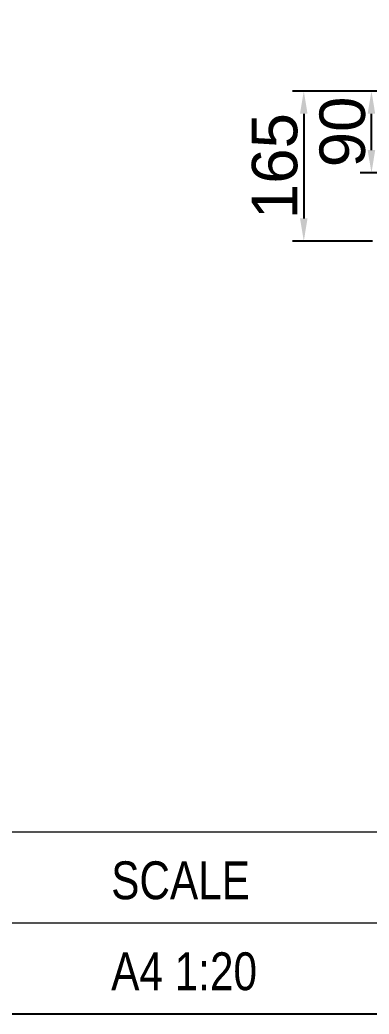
# Model space of a CAD drawing. Header units: millimetres. Extents: x 0 to 182016, y 11 to 3710.
# Drawn here: x 130610 to 130994, y 11 to 1104 of the extents above; entities that cross this region are included whole.
import ezdxf

# ---------------------------------------------------------------- set-up
doc = ezdxf.new("R2010")
doc.units = ezdxf.units.MM
doc.styles.get("Standard").update_dxf_attribs({"font": 'arial.ttf'})
doc.dimstyles.new('Padidinti matmenys', dxfattribs={"dimscale": 10, "dimtxt": 5, "dimasz": 2.5, "dimexe": 1.25, "dimexo": 0.625, "dimtad": 1, "dimdec": 1, "dimtxsty": 'Standard', "dimcen": 2.5, "dimadec": 0, "dimazin": 0, "dimtfac": 1, "dimtdec": 1, "dimtmove": 0, "dimatfit": 3, "dimfxl": 1, "dimarcsym": 0})

# ---------------------------------------------------------------- blocks, each defined once
blk = doc.blocks.new('*D1864')
at = {"color": 0, "lineweight": -2, "transparency": 16777216}
for p, q in [((131050.8, 1025.7), (130984, 1025.7)), ((130996.5, 960.7), (130996.5, 1000.7)), ((131086.8, 935.7), (130984, 935.7))]:
    blk.add_line(p, q, dxfattribs=at)
at = {"color": 0, "transparency": 16777216}
for points in [[(130992.3, 1000.7), (131000.6, 1000.7), (130996.5, 1025.7)], [(130992.3, 960.7), (131000.6, 960.7), (130996.5, 935.7)]]:
    blk.add_solid(points, dxfattribs=at)
at = {"layer": 'Defpoints', "color": 0, "transparency": 16777216}
for p in [(130996.5, 1025.7), (131057.1, 1025.7), (131093.1, 935.7)]:
    blk.add_point(p, dxfattribs=at)
at = {"color": 0, "lineweight": 5, "transparency": 16777216, "insert": (130964.7, 980.7), "char_height": 50, "attachment_point": 5, "rotation": 90}
blk.add_mtext('90', dxfattribs=at)
blk = doc.blocks.new('*D2125')
at = {"color": 0, "lineweight": -2, "transparency": 16777216}
for p, q in [((130997.8, 1025.7), (130909.6, 1025.7)), ((130922.1, 1000.7), (130922.1, 885.7)), ((130997.8, 860.7), (130909.6, 860.7))]:
    blk.add_line(p, q, dxfattribs=at)
at = {"color": 0, "transparency": 16777216}
for points in [[(130917.9, 1000.7), (130926.2, 1000.7), (130922.1, 1025.7)], [(130917.9, 885.7), (130926.2, 885.7), (130922.1, 860.7)]]:
    blk.add_solid(points, dxfattribs=at)
at = {"layer": 'Defpoints', "color": 0, "transparency": 16777216}
for p in [(131004.1, 1025.7), (130922.1, 860.7), (131004.1, 860.7)]:
    blk.add_point(p, dxfattribs=at)
at = {"color": 0, "lineweight": 5, "transparency": 16777216, "insert": (130890.3, 943.2), "char_height": 50, "attachment_point": 5, "rotation": 90}
blk.add_mtext('165', dxfattribs=at)

msp = doc.modelspace()

# ---------------------------------------------------------------- linework, layer by layer
at = {"lineweight": 0}
for p, q in [((134266.4493824, 210.9357406), (130565.989098, 210.9357406)), ((131292.9556154, 110.9233004), (130565.989098, 110.9233004))]:
    msp.add_line(p, q, dxfattribs=at)
msp.add_lwpolyline([(134266.4493824, 3710.4502728), (134266.4493824, 10.9108603), (128767.1340396, 10.9108603), (128767.1340396, 3710.4502728)], close=True)

# ---------------------------------------------------------------- texts
at = {"lineweight": 0, "width": 0.8}
for s, p in [('SCALE', (130710.3306599, 137.2134153)), ('A4 1:20', (130710.3306599, 37.2009752))]:
    msp.add_text(s, height=41.62239482, dxfattribs=at).set_placement(p)

# ---------------------------------------------------------------- dimensions: what is measured, and where the dimension line sits
at = {"color": 1, "lineweight": 5}
dim = msp.add_linear_dim(base=(130922.0600743, 860.6701923), p1=(131004.0637518, 1025.6701923), p2=(131004.0637518, 860.6701923), angle=90, dimstyle='Padidinti matmenys', dxfattribs=at)
dim.commit()
dim.dimension.update_dxf_attribs({"geometry": '*D2125', "text_midpoint": (130890.2814249, 943.1701923)})
dim = msp.add_linear_dim(base=(130996.4662702, 1025.6701923), p1=(131093.0637522, 935.6701923), p2=(131057.0637522, 1025.6701923), angle=90, dimstyle='Padidinti matmenys', dxfattribs=at)
dim.commit()
dim.dimension.update_dxf_attribs({"geometry": '*D1864', "text_midpoint": (130996.4662702, 980.6701923), "dimtype": 160})

doc.saveas('drawing.dxf')
